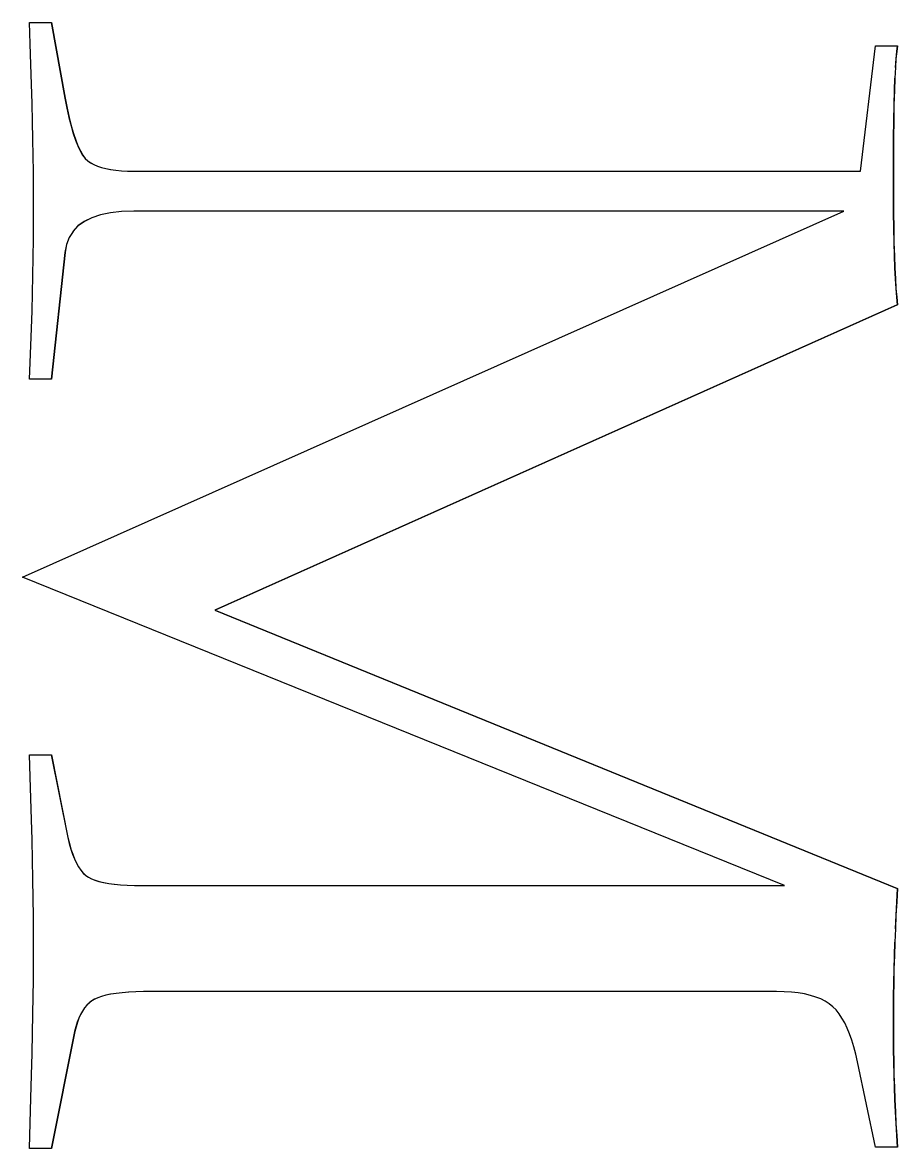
# Model space of a CAD drawing. Header units: millimetres. Extents: x -210 to 210, y -148 to 148.
# Drawn here: x -42.181 to -39.626, y 88.483 to 91.773 of the extents above; entities that cross this region are included whole.
import ezdxf

# ---------------------------------------------------------------- set-up
doc = ezdxf.new("R2010")
doc.units = ezdxf.units.MM
doc.layers.get('0').update_dxf_attribs({"lineweight": 18})

msp = doc.modelspace()

# ---------------------------------------------------------------- linework, layer by layer
at = {"color": 7, "lineweight": 30, "ltscale": 0.001607}
for p, q in [((-42.1606, 91.7733), (-42.0963, 91.7733)), ((-39.6901, 91.7049), (-39.6258, 91.7049)), ((-42.0963, 90.7314), (-42.1606, 90.7314)), ((-42.1606, 89.6332), (-42.0963, 89.6332)), ((-42.0963, 88.4827), (-42.1606, 88.4827)), ((-39.6258, 88.4868), (-39.6901, 88.4868))]:
    msp.add_line(p, q, dxfattribs=at)
at = {"color": 7, "lineweight": 30, "ltscale": 0.001562}
msp.add_line((-42.1583, 91.7108), (-42.1606, 91.7733), dxfattribs=at)
at = {"color": 7, "lineweight": 30, "ltscale": 0.005622}
for p, q in [((-42.0968, 91.7733), (-42.0567, 91.552)), ((-42.0963, 91.7733), (-42.0561, 91.552))]:
    msp.add_line(p, q, dxfattribs=at)
at = {"color": 7, "lineweight": 30, "ltscale": 0.001505}
msp.add_line((-42.1562, 91.6506), (-42.1583, 91.7108), dxfattribs=at)
at = {"color": 7, "lineweight": 30, "ltscale": 0.009218}
msp.add_line((-39.7342, 91.3388), (-39.6901, 91.7049), dxfattribs=at)
at = {"color": 7, "lineweight": 30, "ltscale": 0.000531571}
msp.add_line((-39.6286, 91.6887), (-39.6306, 91.6675), dxfattribs=at)
at = {"color": 7, "lineweight": 30, "ltscale": 0.00053158}
msp.add_line((-39.6281, 91.6887), (-39.6301, 91.6675), dxfattribs=at)
at = {"color": 7, "lineweight": 30, "ltscale": 0.000408386}
msp.add_line((-39.6263, 91.7049), (-39.6286, 91.6887), dxfattribs=at)
at = {"color": 7, "lineweight": 30, "ltscale": 0.000408373}
msp.add_line((-39.6258, 91.7049), (-39.6281, 91.6887), dxfattribs=at)
at = {"color": 7, "lineweight": 30, "ltscale": 0.001449}
msp.add_line((-42.1544, 91.5927), (-42.1562, 91.6506), dxfattribs=at)
at = {"color": 7, "lineweight": 30, "ltscale": 0.000778994}
msp.add_line((-39.6319, 91.6414), (-39.6335, 91.6103), dxfattribs=at)
at = {"color": 7, "lineweight": 30, "ltscale": 0.000655203}
for p, q in [((-39.6306, 91.6675), (-39.6324, 91.6414)), ((-39.6301, 91.6675), (-39.6319, 91.6414))]:
    msp.add_line(p, q, dxfattribs=at)
at = {"color": 7, "lineweight": 30, "ltscale": 0.000903933}
msp.add_line((-39.634, 91.6103), (-39.6353, 91.5741), dxfattribs=at)
at = {"color": 7, "lineweight": 30, "ltscale": 0.00090393}
msp.add_line((-39.6335, 91.6103), (-39.6348, 91.5741), dxfattribs=at)
at = {"color": 7, "lineweight": 30, "ltscale": 0.001392}
msp.add_line((-42.1529, 91.537), (-42.1544, 91.5927), dxfattribs=at)
at = {"color": 7, "lineweight": 30, "ltscale": 0.000747402}
msp.add_line((-42.0567, 91.552), (-42.0509, 91.5227), dxfattribs=at)
at = {"color": 7, "lineweight": 30, "ltscale": 0.000747384}
msp.add_line((-42.0561, 91.552), (-42.0504, 91.5227), dxfattribs=at)
at = {"color": 7, "lineweight": 30, "ltscale": 0.001028}
for p, q in [((-39.6353, 91.5741), (-39.6364, 91.533)), ((-39.6348, 91.5741), (-39.6359, 91.533))]:
    msp.add_line(p, q, dxfattribs=at)
at = {"color": 7, "lineweight": 30, "ltscale": 0.001336}
msp.add_line((-42.1515, 91.4836), (-42.1529, 91.537), dxfattribs=at)
at = {"color": 7, "lineweight": 30, "ltscale": 0.000688667}
for p, q in [((-42.0509, 91.5227), (-42.045, 91.4958)), ((-42.0504, 91.5227), (-42.0445, 91.4958))]:
    msp.add_line(p, q, dxfattribs=at)
at = {"color": 7, "lineweight": 30, "ltscale": 0.001153}
for p, q in [((-39.6364, 91.533), (-39.6373, 91.4869)), ((-39.6359, 91.533), (-39.6367, 91.4869))]:
    msp.add_line(p, q, dxfattribs=at)
at = {"color": 7, "lineweight": 30, "ltscale": 0.00128}
msp.add_line((-42.1504, 91.4325), (-42.1515, 91.4836), dxfattribs=at)
at = {"color": 7, "lineweight": 30, "ltscale": 0.000629622}
msp.add_line((-42.045, 91.4958), (-42.0389, 91.4713), dxfattribs=at)
at = {"color": 7, "lineweight": 30, "ltscale": 0.000629645}
msp.add_line((-42.0445, 91.4958), (-42.0384, 91.4713), dxfattribs=at)
at = {"color": 7, "lineweight": 30, "ltscale": 0.001277}
for p, q in [((-39.6373, 91.4869), (-39.6379, 91.4358)), ((-39.6367, 91.4869), (-39.6373, 91.4358))]:
    msp.add_line(p, q, dxfattribs=at)
at = {"color": 7, "lineweight": 30, "ltscale": 0.00057183}
for p, q in [((-42.0389, 91.4713), (-42.0326, 91.4494)), ((-42.0384, 91.4713), (-42.032, 91.4494))]:
    msp.add_line(p, q, dxfattribs=at)
at = {"color": 7, "lineweight": 30, "ltscale": 0.000515005}
msp.add_line((-42.0326, 91.4494), (-42.026, 91.4298), dxfattribs=at)
at = {"color": 7, "lineweight": 30, "ltscale": 0.000514975}
msp.add_line((-42.032, 91.4494), (-42.0255, 91.4298), dxfattribs=at)
at = {"color": 7, "lineweight": 30, "ltscale": 0.001223}
msp.add_line((-42.1496, 91.3835), (-42.1504, 91.4325), dxfattribs=at)
at = {"color": 7, "lineweight": 30, "ltscale": 0.000458641}
for p, q in [((-42.026, 91.4298), (-42.0193, 91.4127)), ((-42.0255, 91.4298), (-42.0188, 91.4127))]:
    msp.add_line(p, q, dxfattribs=at)
at = {"color": 7, "lineweight": 30, "ltscale": 0.000404622}
for p, q in [((-42.0193, 91.4127), (-42.0124, 91.3981)), ((-42.0188, 91.4127), (-42.0118, 91.3981))]:
    msp.add_line(p, q, dxfattribs=at)
at = {"color": 7, "lineweight": 30, "ltscale": 0.001402}
for p, q in [((-39.6379, 91.4358), (-39.6382, 91.3798)), ((-39.6373, 91.4358), (-39.6377, 91.3798))]:
    msp.add_line(p, q, dxfattribs=at)
at = {"color": 7, "lineweight": 30, "ltscale": 0.001167}
msp.add_line((-42.149, 91.3369), (-42.1496, 91.3835), dxfattribs=at)
at = {"color": 7, "lineweight": 30, "ltscale": 0.000352428}
for p, q in [((-42.0124, 91.3981), (-42.0052, 91.386)), ((-42.0118, 91.3981), (-42.0047, 91.386))]:
    msp.add_line(p, q, dxfattribs=at)
at = {"color": 7, "lineweight": 30, "ltscale": 0.000304376}
for p, q in [((-42.0052, 91.386), (-41.9979, 91.3762)), ((-42.0047, 91.386), (-41.9974, 91.3762))]:
    msp.add_line(p, q, dxfattribs=at)
at = {"color": 7, "lineweight": 30, "ltscale": 0.001527}
for p, q in [((-39.6382, 91.3798), (-39.6383, 91.3187)), ((-39.6377, 91.3798), (-39.6378, 91.3187))]:
    msp.add_line(p, q, dxfattribs=at)
at = {"color": 7, "lineweight": 30, "ltscale": 0.000261423}
for p, q in [((-41.9979, 91.3762), (-41.9904, 91.369)), ((-41.9974, 91.3762), (-41.9899, 91.369))]:
    msp.add_line(p, q, dxfattribs=at)
at = {"color": 7, "lineweight": 30, "ltscale": 0.000250432}
for p, q in [((-41.9904, 91.369), (-41.9822, 91.3633)), ((-41.9899, 91.369), (-41.9816, 91.3633))]:
    msp.add_line(p, q, dxfattribs=at)
at = {"color": 7, "lineweight": 30, "ltscale": 0.000267434}
for p, q in [((-41.9822, 91.3633), (-41.9728, 91.3581)), ((-41.9816, 91.3633), (-41.9723, 91.3581))]:
    msp.add_line(p, q, dxfattribs=at)
at = {"color": 7, "lineweight": 30, "ltscale": 0.000286837}
for p, q in [((-41.9728, 91.3581), (-41.9622, 91.3536)), ((-41.9723, 91.3581), (-41.9617, 91.3536))]:
    msp.add_line(p, q, dxfattribs=at)
at = {"color": 7, "lineweight": 30, "ltscale": 0.000308696}
for p, q in [((-41.9622, 91.3536), (-41.9505, 91.3497)), ((-41.9617, 91.3536), (-41.95, 91.3497))]:
    msp.add_line(p, q, dxfattribs=at)
at = {"color": 7, "lineweight": 30, "ltscale": 0.000332387}
for p, q in [((-41.9505, 91.3497), (-41.9376, 91.3464)), ((-41.95, 91.3497), (-41.9371, 91.3464))]:
    msp.add_line(p, q, dxfattribs=at)
at = {"color": 7, "lineweight": 30, "ltscale": 0.000357497}
for p, q in [((-41.9376, 91.3464), (-41.9236, 91.3436)), ((-41.9371, 91.3464), (-41.9231, 91.3436))]:
    msp.add_line(p, q, dxfattribs=at)
at = {"color": 7, "lineweight": 30, "ltscale": 0.00111}
msp.add_line((-42.1486, 91.2925), (-42.149, 91.3369), dxfattribs=at)
at = {"color": 7, "lineweight": 30, "ltscale": 0.000383789}
for p, q in [((-41.9236, 91.3436), (-41.9084, 91.3415)), ((-41.9231, 91.3436), (-41.9079, 91.3415))]:
    msp.add_line(p, q, dxfattribs=at)
at = {"color": 7, "lineweight": 30, "ltscale": 0.000411038}
for p, q in [((-41.9084, 91.3415), (-41.892, 91.34)), ((-41.9079, 91.3415), (-41.8915, 91.34))]:
    msp.add_line(p, q, dxfattribs=at)
at = {"color": 7, "lineweight": 30, "ltscale": 0.000438886}
for p, q in [((-41.892, 91.34), (-41.8745, 91.3391)), ((-41.8915, 91.34), (-41.874, 91.3391))]:
    msp.add_line(p, q, dxfattribs=at)
at = {"color": 7, "lineweight": 30, "ltscale": 0.000467553}
for p, q in [((-41.8745, 91.3391), (-41.8558, 91.3388)), ((-41.874, 91.3391), (-41.8553, 91.3388))]:
    msp.add_line(p, q, dxfattribs=at)
at = {"color": 7, "lineweight": 30, "ltscale": 0.053026}
msp.add_line((-41.8553, 91.3388), (-39.7342, 91.3388), dxfattribs=at)
at = {"color": 7, "lineweight": 30, "ltscale": 0.001305}
for p, q in [((-39.6383, 91.3187), (-39.6382, 91.2665)), ((-39.6378, 91.3187), (-39.6377, 91.2665)), ((-42.1486, 89.1086), (-42.149, 89.1608))]:
    msp.add_line(p, q, dxfattribs=at)
at = {"color": 7, "lineweight": 30, "ltscale": 0.001054}
msp.add_line((-42.1485, 91.2503), (-42.1486, 91.2925), dxfattribs=at)
at = {"color": 7, "lineweight": 30, "ltscale": 0.001379}
msp.add_line((-42.1486, 91.1952), (-42.1485, 91.2503), dxfattribs=at)
at = {"color": 7, "lineweight": 30, "ltscale": 0.001221}
for p, q in [((-39.6382, 91.2665), (-39.6379, 91.2176)), ((-39.6377, 91.2665), (-39.6373, 91.2176))]:
    msp.add_line(p, q, dxfattribs=at)
at = {"color": 7, "lineweight": 30, "ltscale": 0.065652}
msp.add_line((-42.1807, 90.1521), (-39.7824, 91.2222), dxfattribs=at)
at = {"color": 7, "lineweight": 30, "ltscale": 0.000738687}
for p, q in [((-41.9242, 91.2173), (-41.9532, 91.2113)), ((-41.9237, 91.2173), (-41.9526, 91.2113))]:
    msp.add_line(p, q, dxfattribs=at)
at = {"color": 7, "lineweight": 30, "ltscale": 0.000816313}
for p, q in [((-41.8918, 91.221), (-41.9242, 91.2173)), ((-41.8913, 91.221), (-41.9237, 91.2173))]:
    msp.add_line(p, q, dxfattribs=at)
at = {"color": 7, "lineweight": 30, "ltscale": 0.000900392}
for p, q in [((-41.8558, 91.2222), (-41.8918, 91.221)), ((-41.8553, 91.2222), (-41.8913, 91.221))]:
    msp.add_line(p, q, dxfattribs=at)
at = {"color": 7, "lineweight": 30, "ltscale": 0.051821}
msp.add_line((-39.7824, 91.2222), (-41.8553, 91.2222), dxfattribs=at)
at = {"color": 7, "lineweight": 30, "ltscale": 0.001136}
for p, q in [((-39.6379, 91.2176), (-39.6373, 91.1722)), ((-39.6373, 91.2176), (-39.6367, 91.1722))]:
    msp.add_line(p, q, dxfattribs=at)
at = {"color": 7, "lineweight": 30, "ltscale": 0.001361}
msp.add_line((-42.149, 91.1407), (-42.1486, 91.1952), dxfattribs=at)
at = {"color": 7, "lineweight": 30, "ltscale": 0.000565756}
for p, q in [((-42.0004, 91.192), (-42.0187, 91.1787)), ((-41.9999, 91.192), (-42.0182, 91.1787))]:
    msp.add_line(p, q, dxfattribs=at)
at = {"color": 7, "lineweight": 30, "ltscale": 0.000609977}
for p, q in [((-41.9786, 91.2028), (-42.0004, 91.192)), ((-41.978, 91.2028), (-41.9999, 91.192))]:
    msp.add_line(p, q, dxfattribs=at)
at = {"color": 7, "lineweight": 30, "ltscale": 0.000669021}
for p, q in [((-41.9532, 91.2113), (-41.9786, 91.2028)), ((-41.9526, 91.2113), (-41.978, 91.2028))]:
    msp.add_line(p, q, dxfattribs=at)
at = {"color": 7, "lineweight": 30, "ltscale": 0.000532823}
msp.add_line((-42.033, 91.163), (-42.0442, 91.1449), dxfattribs=at)
at = {"color": 7, "lineweight": 30, "ltscale": 0.000538701}
for p, q in [((-42.0187, 91.1787), (-42.0335, 91.163)), ((-42.0182, 91.1787), (-42.033, 91.163))]:
    msp.add_line(p, q, dxfattribs=at)
at = {"color": 7, "lineweight": 30, "ltscale": 0.001052}
for p, q in [((-39.6373, 91.1722), (-39.6364, 91.1301)), ((-39.6367, 91.1722), (-39.6359, 91.1301))]:
    msp.add_line(p, q, dxfattribs=at)
at = {"color": 7, "lineweight": 30, "ltscale": 0.001342}
for p, q in [((-42.1496, 91.087), (-42.149, 91.1407)), ((-42.149, 89.1608), (-42.1496, 89.2145))]:
    msp.add_line(p, q, dxfattribs=at)
at = {"color": 7, "lineweight": 30, "ltscale": 0.000582799}
msp.add_line((-42.0525, 91.1244), (-42.0567, 91.1015), dxfattribs=at)
at = {"color": 7, "lineweight": 30, "ltscale": 0.000582781}
msp.add_line((-42.052, 91.1244), (-42.0561, 91.1015), dxfattribs=at)
at = {"color": 7, "lineweight": 30, "ltscale": 0.000547794}
for p, q in [((-42.0448, 91.1449), (-42.0525, 91.1244)), ((-42.0442, 91.1449), (-42.052, 91.1244))]:
    msp.add_line(p, q, dxfattribs=at)
at = {"color": 7, "lineweight": 30, "ltscale": 0.000967784}
msp.add_line((-39.6364, 91.1301), (-39.6353, 91.0914), dxfattribs=at)
at = {"color": 7, "lineweight": 30, "ltscale": 0.000967786}
msp.add_line((-39.6359, 91.1301), (-39.6348, 91.0914), dxfattribs=at)
at = {"color": 7, "lineweight": 30, "ltscale": 0.001325}
msp.add_line((-42.1504, 91.034), (-42.1496, 91.087), dxfattribs=at)
at = {"color": 7, "lineweight": 30, "ltscale": 0.009306}
for p, q in [((-42.0567, 91.1015), (-42.0968, 90.7314)), ((-42.0561, 91.1015), (-42.0963, 90.7314))]:
    msp.add_line(p, q, dxfattribs=at)
at = {"color": 7, "lineweight": 30, "ltscale": 0.000883729}
msp.add_line((-39.6353, 91.0914), (-39.634, 91.0561), dxfattribs=at)
at = {"color": 7, "lineweight": 30, "ltscale": 0.000883726}
msp.add_line((-39.6348, 91.0914), (-39.6335, 91.0561), dxfattribs=at)
at = {"color": 7, "lineweight": 30, "ltscale": 0.000799378}
for p, q in [((-39.634, 91.0561), (-39.6324, 91.0242)), ((-39.6335, 91.0561), (-39.6319, 91.0242))]:
    msp.add_line(p, q, dxfattribs=at)
at = {"color": 7, "lineweight": 30, "ltscale": 0.001306}
msp.add_line((-42.1515, 90.9818), (-42.1504, 91.034), dxfattribs=at)
at = {"color": 7, "lineweight": 30, "ltscale": 0.000715535}
for p, q in [((-39.6324, 91.0242), (-39.6306, 90.9956)), ((-39.6319, 91.0242), (-39.6301, 90.9956))]:
    msp.add_line(p, q, dxfattribs=at)
at = {"color": 7, "lineweight": 30, "ltscale": 0.000631505}
msp.add_line((-39.6306, 90.9956), (-39.6286, 90.9704), dxfattribs=at)
at = {"color": 7, "lineweight": 30, "ltscale": 0.000631513}
msp.add_line((-39.6301, 90.9956), (-39.6281, 90.9704), dxfattribs=at)
at = {"color": 7, "lineweight": 30, "ltscale": 0.001289}
msp.add_line((-42.1529, 90.9303), (-42.1515, 90.9818), dxfattribs=at)
at = {"color": 7, "lineweight": 30, "ltscale": 0.000548115}
msp.add_line((-39.6286, 90.9704), (-39.6263, 90.9486), dxfattribs=at)
at = {"color": 7, "lineweight": 30, "ltscale": 0.000548105}
msp.add_line((-39.6281, 90.9704), (-39.6258, 90.9486), dxfattribs=at)
at = {"color": 7, "lineweight": 30, "ltscale": 0.001271}
msp.add_line((-42.1544, 90.8795), (-42.1529, 90.9303), dxfattribs=at)
at = {"color": 7, "lineweight": 30, "ltscale": 0.054586}
for p, q in [((-39.6263, 90.9486), (-41.6188, 90.0556)), ((-39.6258, 90.9486), (-41.6183, 90.0556))]:
    msp.add_line(p, q, dxfattribs=at)
at = {"color": 7, "lineweight": 30, "ltscale": 0.001253}
msp.add_line((-42.1562, 90.8294), (-42.1544, 90.8795), dxfattribs=at)
at = {"color": 7, "lineweight": 30, "ltscale": 0.001235}
msp.add_line((-42.1583, 90.78), (-42.1562, 90.8294), dxfattribs=at)
at = {"color": 7, "lineweight": 30, "ltscale": 0.001217}
msp.add_line((-42.1606, 90.7314), (-42.1583, 90.78), dxfattribs=at)
at = {"color": 7, "lineweight": 30, "ltscale": 0.060024}
msp.add_line((-39.9552, 89.2511), (-42.1807, 90.1521), dxfattribs=at)
at = {"color": 7, "lineweight": 30, "ltscale": 0.053795}
for p, q in [((-41.6188, 90.0556), (-39.6263, 89.243)), ((-41.6183, 90.0556), (-39.6258, 89.243))]:
    msp.add_line(p, q, dxfattribs=at)
at = {"color": 7, "lineweight": 30, "ltscale": 0.001611}
msp.add_line((-42.1583, 89.5688), (-42.1606, 89.6332), dxfattribs=at)
at = {"color": 7, "lineweight": 30, "ltscale": 0.006153}
for p, q in [((-42.0968, 89.6332), (-42.0486, 89.3919)), ((-42.0963, 89.6332), (-42.0481, 89.3919))]:
    msp.add_line(p, q, dxfattribs=at)
at = {"color": 7, "lineweight": 30, "ltscale": 0.001573}
msp.add_line((-42.1562, 89.5059), (-42.1583, 89.5688), dxfattribs=at)
at = {"color": 7, "lineweight": 30, "ltscale": 0.001535}
msp.add_line((-42.1544, 89.4446), (-42.1562, 89.5059), dxfattribs=at)
at = {"color": 7, "lineweight": 30, "ltscale": 0.001495}
msp.add_line((-42.1529, 89.3848), (-42.1544, 89.4446), dxfattribs=at)
at = {"color": 7, "lineweight": 30, "ltscale": 0.001458}
msp.add_line((-42.1515, 89.3265), (-42.1529, 89.3848), dxfattribs=at)
at = {"color": 7, "lineweight": 30, "ltscale": 0.000458057}
for p, q in [((-42.0486, 89.3919), (-42.0444, 89.374)), ((-42.0481, 89.3919), (-42.0439, 89.374))]:
    msp.add_line(p, q, dxfattribs=at)
at = {"color": 7, "lineweight": 30, "ltscale": 0.000427343}
for p, q in [((-42.0444, 89.374), (-42.0398, 89.3576)), ((-42.0439, 89.374), (-42.0393, 89.3576))]:
    msp.add_line(p, q, dxfattribs=at)
at = {"color": 7, "lineweight": 30, "ltscale": 0.000397239}
for p, q in [((-42.0398, 89.3576), (-42.0348, 89.3425)), ((-42.0393, 89.3576), (-42.0342, 89.3425))]:
    msp.add_line(p, q, dxfattribs=at)
at = {"color": 7, "lineweight": 30, "ltscale": 0.000368781}
for p, q in [((-42.0348, 89.3425), (-42.0293, 89.3288)), ((-42.0342, 89.3425), (-42.0288, 89.3288))]:
    msp.add_line(p, q, dxfattribs=at)
at = {"color": 7, "lineweight": 30, "ltscale": 0.001419}
msp.add_line((-42.1504, 89.2697), (-42.1515, 89.3265), dxfattribs=at)
at = {"color": 7, "lineweight": 30, "ltscale": 0.000341374}
for p, q in [((-42.0293, 89.3288), (-42.0235, 89.3164)), ((-42.0288, 89.3288), (-42.023, 89.3164))]:
    msp.add_line(p, q, dxfattribs=at)
at = {"color": 7, "lineweight": 30, "ltscale": 0.000315525}
for p, q in [((-42.0235, 89.3164), (-42.0173, 89.3055)), ((-42.023, 89.3164), (-42.0168, 89.3055))]:
    msp.add_line(p, q, dxfattribs=at)
at = {"color": 7, "lineweight": 30, "ltscale": 0.000291886}
msp.add_line((-42.0173, 89.3055), (-42.0107, 89.2958), dxfattribs=at)
at = {"color": 7, "lineweight": 30, "ltscale": 0.00029194}
msp.add_line((-42.0168, 89.3055), (-42.0101, 89.2958), dxfattribs=at)
at = {"color": 7, "lineweight": 30, "ltscale": 0.000271139}
msp.add_line((-42.0107, 89.2958), (-42.0036, 89.2876), dxfattribs=at)
at = {"color": 7, "lineweight": 30, "ltscale": 0.000271078}
msp.add_line((-42.0101, 89.2958), (-42.0031, 89.2876), dxfattribs=at)
at = {"color": 7, "lineweight": 30, "ltscale": 0.000252943}
for p, q in [((-42.0036, 89.2876), (-41.9962, 89.2807)), ((-42.0031, 89.2876), (-41.9957, 89.2807))]:
    msp.add_line(p, q, dxfattribs=at)
at = {"color": 7, "lineweight": 30, "ltscale": 0.000239479}
for p, q in [((-41.9962, 89.2807), (-41.9884, 89.2752)), ((-41.9957, 89.2807), (-41.9878, 89.2752))]:
    msp.add_line(p, q, dxfattribs=at)
at = {"color": 7, "lineweight": 30, "ltscale": 0.000248173}
for p, q in [((-41.9884, 89.2752), (-41.9796, 89.2706)), ((-41.9878, 89.2752), (-41.979, 89.2706))]:
    msp.add_line(p, q, dxfattribs=at)
at = {"color": 7, "lineweight": 30, "ltscale": 0.001381}
msp.add_line((-42.1496, 89.2145), (-42.1504, 89.2697), dxfattribs=at)
at = {"color": 7, "lineweight": 30, "ltscale": 0.000277647}
for p, q in [((-41.9796, 89.2706), (-41.9692, 89.2665)), ((-41.979, 89.2706), (-41.9687, 89.2665))]:
    msp.add_line(p, q, dxfattribs=at)
at = {"color": 7, "lineweight": 30, "ltscale": 0.000309757}
for p, q in [((-41.9692, 89.2665), (-41.9574, 89.2629)), ((-41.9687, 89.2665), (-41.9569, 89.2629))]:
    msp.add_line(p, q, dxfattribs=at)
at = {"color": 7, "lineweight": 30, "ltscale": 0.000343425}
msp.add_line((-41.9574, 89.2629), (-41.944, 89.2598), dxfattribs=at)
at = {"color": 7, "lineweight": 30, "ltscale": 0.000343518}
msp.add_line((-41.9569, 89.2629), (-41.9435, 89.2598), dxfattribs=at)
at = {"color": 7, "lineweight": 30, "ltscale": 0.000378467}
msp.add_line((-41.944, 89.2598), (-41.9291, 89.2571), dxfattribs=at)
at = {"color": 7, "lineweight": 30, "ltscale": 0.000378373}
msp.add_line((-41.9435, 89.2598), (-41.9286, 89.2571), dxfattribs=at)
at = {"color": 7, "lineweight": 30, "ltscale": 0.000414329}
for p, q in [((-41.9291, 89.2571), (-41.9127, 89.2549)), ((-41.9286, 89.2571), (-41.9122, 89.2549))]:
    msp.add_line(p, q, dxfattribs=at)
at = {"color": 7, "lineweight": 30, "ltscale": 0.000450964}
for p, q in [((-41.9127, 89.2549), (-41.8947, 89.2532)), ((-41.9122, 89.2549), (-41.8942, 89.2532))]:
    msp.add_line(p, q, dxfattribs=at)
at = {"color": 7, "lineweight": 30, "ltscale": 0.000487973}
for p, q in [((-41.8947, 89.2532), (-41.8752, 89.252)), ((-41.8942, 89.2532), (-41.8747, 89.252))]:
    msp.add_line(p, q, dxfattribs=at)
at = {"color": 7, "lineweight": 30, "ltscale": 0.00052559}
for p, q in [((-41.8752, 89.252), (-41.8542, 89.2513)), ((-41.8747, 89.252), (-41.8537, 89.2513))]:
    msp.add_line(p, q, dxfattribs=at)
at = {"color": 7, "lineweight": 30, "ltscale": 0.000563466}
for p, q in [((-41.8542, 89.2513), (-41.8317, 89.2511)), ((-41.8537, 89.2513), (-41.8312, 89.2511))]:
    msp.add_line(p, q, dxfattribs=at)
at = {"color": 7, "lineweight": 30, "ltscale": 0.0469}
msp.add_line((-41.8312, 89.2511), (-39.9552, 89.2511), dxfattribs=at)
at = {"color": 7, "lineweight": 30, "ltscale": 0.000986996}
msp.add_line((-39.6263, 89.243), (-39.6286, 89.2036), dxfattribs=at)
at = {"color": 7, "lineweight": 30, "ltscale": 0.000986991}
msp.add_line((-39.6258, 89.243), (-39.6281, 89.2036), dxfattribs=at)
at = {"color": 7, "lineweight": 30, "ltscale": 0.000987047}
msp.add_line((-39.6286, 89.2036), (-39.6306, 89.1642), dxfattribs=at)
at = {"color": 7, "lineweight": 30, "ltscale": 0.000987052}
msp.add_line((-39.6281, 89.2036), (-39.6301, 89.1642), dxfattribs=at)
at = {"color": 7, "lineweight": 30, "ltscale": 0.000986368}
for p, q in [((-39.6306, 89.1642), (-39.6324, 89.1248)), ((-39.6301, 89.1642), (-39.6319, 89.1248))]:
    msp.add_line(p, q, dxfattribs=at)
at = {"color": 7, "lineweight": 30, "ltscale": 0.001266}
msp.add_line((-42.1485, 89.058), (-42.1486, 89.1086), dxfattribs=at)
at = {"color": 7, "lineweight": 30, "ltscale": 0.000986497}
msp.add_line((-39.6319, 89.1248), (-39.6335, 89.0853), dxfattribs=at)
at = {"color": 7, "lineweight": 30, "ltscale": 0.000985898}
msp.add_line((-39.634, 89.0853), (-39.6353, 89.0459), dxfattribs=at)
at = {"color": 7, "lineweight": 30, "ltscale": 0.000985895}
msp.add_line((-39.6335, 89.0853), (-39.6348, 89.0459), dxfattribs=at)
at = {"color": 7, "lineweight": 30, "ltscale": 0.000994878}
msp.add_line((-42.1486, 89.0182), (-42.1485, 89.058), dxfattribs=at)
at = {"color": 7, "lineweight": 30, "ltscale": 0.000986087}
msp.add_line((-39.6353, 89.0459), (-39.6364, 89.0065), dxfattribs=at)
at = {"color": 7, "lineweight": 30, "ltscale": 0.00098609}
msp.add_line((-39.6348, 89.0459), (-39.6359, 89.0065), dxfattribs=at)
at = {"color": 7, "lineweight": 30, "ltscale": 0.001093}
msp.add_line((-42.149, 88.9745), (-42.1486, 89.0182), dxfattribs=at)
at = {"color": 7, "lineweight": 30, "ltscale": 0.000985564}
for p, q in [((-39.6364, 89.0065), (-39.6373, 88.9671)), ((-39.6359, 89.0065), (-39.6367, 88.9671))]:
    msp.add_line(p, q, dxfattribs=at)
at = {"color": 7, "lineweight": 30, "ltscale": 0.001192}
msp.add_line((-42.1496, 88.9268), (-42.149, 88.9745), dxfattribs=at)
at = {"color": 7, "lineweight": 30, "ltscale": 0.000985831}
for p, q in [((-39.6373, 88.9671), (-39.6379, 88.9276)), ((-39.6367, 88.9671), (-39.6373, 88.9276))]:
    msp.add_line(p, q, dxfattribs=at)
at = {"color": 7, "lineweight": 30, "ltscale": 0.00129}
msp.add_line((-42.1504, 88.8752), (-42.1496, 88.9268), dxfattribs=at)
at = {"color": 7, "lineweight": 30, "ltscale": 0.000241996}
for p, q in [((-41.9785, 88.9143), (-41.9861, 88.9083)), ((-41.9779, 88.9143), (-41.9856, 88.9083))]:
    msp.add_line(p, q, dxfattribs=at)
at = {"color": 7, "lineweight": 30, "ltscale": 0.000238642}
for p, q in [((-41.9703, 88.9192), (-41.9785, 88.9143)), ((-41.9698, 88.9192), (-41.9779, 88.9143))]:
    msp.add_line(p, q, dxfattribs=at)
at = {"color": 7, "lineweight": 30, "ltscale": 0.000254199}
for p, q in [((-41.961, 88.9234), (-41.9703, 88.9192)), ((-41.9605, 88.9234), (-41.9698, 88.9192))]:
    msp.add_line(p, q, dxfattribs=at)
at = {"color": 7, "lineweight": 30, "ltscale": 0.000288505}
msp.add_line((-41.9496, 88.9272), (-41.9605, 88.9234), dxfattribs=at)
at = {"color": 7, "lineweight": 30, "ltscale": 0.000324636}
msp.add_line((-41.937, 88.9305), (-41.9496, 88.9272), dxfattribs=at)
at = {"color": 7, "lineweight": 30, "ltscale": 0.000362299}
msp.add_line((-41.9234, 88.9334), (-41.9376, 88.9305), dxfattribs=at)
at = {"color": 7, "lineweight": 30, "ltscale": 0.000362206}
msp.add_line((-41.9228, 88.9334), (-41.937, 88.9305), dxfattribs=at)
at = {"color": 7, "lineweight": 30, "ltscale": 0.000400867}
for p, q in [((-41.9075, 88.9358), (-41.9234, 88.9334)), ((-41.907, 88.9358), (-41.9228, 88.9334))]:
    msp.add_line(p, q, dxfattribs=at)
at = {"color": 7, "lineweight": 30, "ltscale": 0.000440063}
msp.add_line((-41.89, 88.9378), (-41.9075, 88.9358), dxfattribs=at)
at = {"color": 7, "lineweight": 30, "ltscale": 0.000440158}
msp.add_line((-41.8895, 88.9378), (-41.907, 88.9358), dxfattribs=at)
at = {"color": 7, "lineweight": 30, "ltscale": 0.000480133}
msp.add_line((-41.8709, 88.9393), (-41.89, 88.9378), dxfattribs=at)
at = {"color": 7, "lineweight": 30, "ltscale": 0.000480038}
msp.add_line((-41.8704, 88.9393), (-41.8895, 88.9378), dxfattribs=at)
at = {"color": 7, "lineweight": 30, "ltscale": 0.000520478}
for p, q in [((-41.8501, 88.9404), (-41.8709, 88.9393)), ((-41.8496, 88.9404), (-41.8704, 88.9393))]:
    msp.add_line(p, q, dxfattribs=at)
at = {"color": 7, "lineweight": 30, "ltscale": 0.000561107}
for p, q in [((-41.8277, 88.9411), (-41.8501, 88.9404)), ((-41.8271, 88.9411), (-41.8496, 88.9404))]:
    msp.add_line(p, q, dxfattribs=at)
at = {"color": 7, "lineweight": 30, "ltscale": 0.000601986}
msp.add_line((-41.8036, 88.9413), (-41.8277, 88.9411), dxfattribs=at)
at = {"color": 7, "lineweight": 30, "ltscale": 0.000602082}
msp.add_line((-41.8031, 88.9413), (-41.8271, 88.9411), dxfattribs=at)
at = {"color": 7, "lineweight": 30, "ltscale": 0.045594}
msp.add_line((-39.9793, 88.9413), (-41.8031, 88.9413), dxfattribs=at)
at = {"color": 7, "lineweight": 30, "ltscale": 0.000565542}
msp.add_line((-39.9567, 88.9409), (-39.9793, 88.9413), dxfattribs=at)
at = {"color": 7, "lineweight": 30, "ltscale": 0.000532351}
msp.add_line((-39.9354, 88.9396), (-39.9567, 88.9409), dxfattribs=at)
at = {"color": 7, "lineweight": 30, "ltscale": 0.000500123}
msp.add_line((-39.9155, 88.9373), (-39.9354, 88.9396), dxfattribs=at)
at = {"color": 7, "lineweight": 30, "ltscale": 0.000469377}
msp.add_line((-39.897, 88.9343), (-39.9155, 88.9373), dxfattribs=at)
at = {"color": 7, "lineweight": 30, "ltscale": 0.000440359}
msp.add_line((-39.8799, 88.9303), (-39.897, 88.9343), dxfattribs=at)
at = {"color": 7, "lineweight": 30, "ltscale": 0.000412854}
msp.add_line((-39.8641, 88.9254), (-39.8799, 88.9303), dxfattribs=at)
at = {"color": 7, "lineweight": 30, "ltscale": 0.000388276}
msp.add_line((-39.8496, 88.9196), (-39.8641, 88.9254), dxfattribs=at)
at = {"color": 7, "lineweight": 30, "ltscale": 0.000366113}
msp.add_line((-39.8366, 88.913), (-39.8496, 88.9196), dxfattribs=at)
at = {"color": 7, "lineweight": 30, "ltscale": 0.000347495}
msp.add_line((-39.8249, 88.9055), (-39.8366, 88.913), dxfattribs=at)
at = {"color": 7, "lineweight": 30, "ltscale": 0.000985378}
for p, q in [((-39.6379, 88.9276), (-39.6382, 88.8882)), ((-39.6373, 88.9276), (-39.6377, 88.8882))]:
    msp.add_line(p, q, dxfattribs=at)
at = {"color": 7, "lineweight": 30, "ltscale": 0.000285113}
msp.add_line((-42.0054, 88.8845), (-42.011, 88.8746), dxfattribs=at)
at = {"color": 7, "lineweight": 30, "ltscale": 0.000270543}
msp.add_line((-41.9993, 88.8935), (-42.0054, 88.8845), dxfattribs=at)
at = {"color": 7, "lineweight": 30, "ltscale": 0.000258339}
for p, q in [((-41.9932, 88.9014), (-41.9999, 88.8935)), ((-41.9927, 88.9014), (-41.9993, 88.8935))]:
    msp.add_line(p, q, dxfattribs=at)
at = {"color": 7, "lineweight": 30, "ltscale": 0.000248789}
for p, q in [((-41.9861, 88.9083), (-41.9932, 88.9014)), ((-41.9856, 88.9083), (-41.9927, 88.9014))]:
    msp.add_line(p, q, dxfattribs=at)
at = {"color": 7, "lineweight": 30, "ltscale": 0.000332832}
msp.add_line((-39.8146, 88.8971), (-39.8249, 88.9055), dxfattribs=at)
at = {"color": 7, "lineweight": 30, "ltscale": 0.000335433}
msp.add_line((-39.8052, 88.8875), (-39.8146, 88.8971), dxfattribs=at)
at = {"color": 7, "lineweight": 30, "ltscale": 0.00035445}
msp.add_line((-39.7963, 88.8765), (-39.8052, 88.8875), dxfattribs=at)
at = {"color": 7, "lineweight": 30, "ltscale": 0.000985722}
for p, q in [((-39.6382, 88.8882), (-39.6383, 88.8488)), ((-39.6377, 88.8882), (-39.6378, 88.8488))]:
    msp.add_line(p, q, dxfattribs=at)
at = {"color": 7, "lineweight": 30, "ltscale": 0.001389}
msp.add_line((-42.1515, 88.8196), (-42.1504, 88.8752), dxfattribs=at)
at = {"color": 7, "lineweight": 30, "ltscale": 0.000339457}
msp.add_line((-42.0211, 88.8516), (-42.0251, 88.8387), dxfattribs=at)
at = {"color": 7, "lineweight": 30, "ltscale": 0.000339485}
msp.add_line((-42.0205, 88.8516), (-42.0245, 88.8387), dxfattribs=at)
at = {"color": 7, "lineweight": 30, "ltscale": 0.000319678}
msp.add_line((-42.0165, 88.8636), (-42.0211, 88.8516), dxfattribs=at)
at = {"color": 7, "lineweight": 30, "ltscale": 0.000319644}
msp.add_line((-42.016, 88.8636), (-42.0205, 88.8516), dxfattribs=at)
at = {"color": 7, "lineweight": 30, "ltscale": 0.000301732}
for p, q in [((-42.0115, 88.8746), (-42.0165, 88.8636)), ((-42.011, 88.8746), (-42.016, 88.8636))]:
    msp.add_line(p, q, dxfattribs=at)
at = {"color": 7, "lineweight": 30, "ltscale": 0.0003765}
msp.add_line((-39.7878, 88.864), (-39.7963, 88.8765), dxfattribs=at)
at = {"color": 7, "lineweight": 30, "ltscale": 0.000400881}
msp.add_line((-39.7799, 88.8501), (-39.7878, 88.864), dxfattribs=at)
at = {"color": 7, "lineweight": 30, "ltscale": 0.00042712}
msp.add_line((-39.7724, 88.8347), (-39.7799, 88.8501), dxfattribs=at)
at = {"color": 7, "lineweight": 30, "ltscale": 0.000959401}
for p, q in [((-39.6383, 88.8488), (-39.6382, 88.8104)), ((-39.6378, 88.8488), (-39.6377, 88.8104))]:
    msp.add_line(p, q, dxfattribs=at)
at = {"color": 7, "lineweight": 30, "ltscale": 0.001488}
msp.add_line((-42.1529, 88.7601), (-42.1515, 88.8196), dxfattribs=at)
at = {"color": 7, "lineweight": 30, "ltscale": 0.008717}
for p, q in [((-42.0285, 88.8247), (-42.0968, 88.4827)), ((-42.028, 88.8247), (-42.0963, 88.4827))]:
    msp.add_line(p, q, dxfattribs=at)
at = {"color": 7, "lineweight": 30, "ltscale": 0.000360065}
for p, q in [((-42.0251, 88.8387), (-42.0285, 88.8247)), ((-42.0245, 88.8387), (-42.028, 88.8247))]:
    msp.add_line(p, q, dxfattribs=at)
at = {"color": 7, "lineweight": 30, "ltscale": 0.000455277}
msp.add_line((-39.7654, 88.8179), (-39.7724, 88.8347), dxfattribs=at)
at = {"color": 7, "lineweight": 30, "ltscale": 0.000484379}
msp.add_line((-39.7589, 88.7997), (-39.7654, 88.8179), dxfattribs=at)
at = {"color": 7, "lineweight": 30, "ltscale": 0.000515715}
msp.add_line((-39.7529, 88.7799), (-39.7589, 88.7997), dxfattribs=at)
at = {"color": 7, "lineweight": 30, "ltscale": 0.00054655}
msp.add_line((-39.7473, 88.7588), (-39.7529, 88.7799), dxfattribs=at)
at = {"color": 7, "lineweight": 30, "ltscale": 0.000947233}
for p, q in [((-39.6382, 88.8104), (-39.6379, 88.7725)), ((-39.6377, 88.8104), (-39.6373, 88.7725))]:
    msp.add_line(p, q, dxfattribs=at)
at = {"color": 7, "lineweight": 30, "ltscale": 0.001586}
msp.add_line((-42.1544, 88.6967), (-42.1529, 88.7601), dxfattribs=at)
at = {"color": 7, "lineweight": 30, "ltscale": 0.00057933}
msp.add_line((-39.7423, 88.7362), (-39.7473, 88.7588), dxfattribs=at)
at = {"color": 7, "lineweight": 30, "ltscale": 0.000935484}
for p, q in [((-39.6379, 88.7725), (-39.6373, 88.7351)), ((-39.6373, 88.7725), (-39.6367, 88.7351))]:
    msp.add_line(p, q, dxfattribs=at)
at = {"color": 7, "lineweight": 30, "ltscale": 0.00637}
msp.add_line((-39.6901, 88.4868), (-39.7423, 88.7362), dxfattribs=at)
at = {"color": 7, "lineweight": 30, "ltscale": 0.00092359}
for p, q in [((-39.6373, 88.7351), (-39.6364, 88.6982)), ((-39.6367, 88.7351), (-39.6359, 88.6982))]:
    msp.add_line(p, q, dxfattribs=at)
at = {"color": 7, "lineweight": 30, "ltscale": 0.001685}
msp.add_line((-42.1562, 88.6293), (-42.1544, 88.6967), dxfattribs=at)
at = {"color": 7, "lineweight": 30, "ltscale": 0.000911349}
msp.add_line((-39.6364, 88.6982), (-39.6353, 88.6618), dxfattribs=at)
at = {"color": 7, "lineweight": 30, "ltscale": 0.000911352}
msp.add_line((-39.6359, 88.6982), (-39.6348, 88.6618), dxfattribs=at)
at = {"color": 7, "lineweight": 30, "ltscale": 0.00089974}
msp.add_line((-39.6353, 88.6618), (-39.634, 88.6258), dxfattribs=at)
at = {"color": 7, "lineweight": 30, "ltscale": 0.000899736}
msp.add_line((-39.6348, 88.6618), (-39.6335, 88.6258), dxfattribs=at)
at = {"color": 7, "lineweight": 30, "ltscale": 0.001784}
msp.add_line((-42.1583, 88.558), (-42.1562, 88.6293), dxfattribs=at)
at = {"color": 7, "lineweight": 30, "ltscale": 0.000887592}
for p, q in [((-39.634, 88.6258), (-39.6324, 88.5903)), ((-39.6335, 88.6258), (-39.6319, 88.5903))]:
    msp.add_line(p, q, dxfattribs=at)
at = {"color": 7, "lineweight": 30, "ltscale": 0.000876253}
for p, q in [((-39.6324, 88.5903), (-39.6306, 88.5553)), ((-39.6319, 88.5903), (-39.6301, 88.5553))]:
    msp.add_line(p, q, dxfattribs=at)
at = {"color": 7, "lineweight": 30, "ltscale": 0.001882}
msp.add_line((-42.1606, 88.4827), (-42.1583, 88.558), dxfattribs=at)
at = {"color": 7, "lineweight": 30, "ltscale": 0.000864403}
msp.add_line((-39.6306, 88.5553), (-39.6286, 88.5208), dxfattribs=at)
at = {"color": 7, "lineweight": 30, "ltscale": 0.000864409}
msp.add_line((-39.6301, 88.5553), (-39.6281, 88.5208), dxfattribs=at)
at = {"color": 7, "lineweight": 30, "ltscale": 0.00085298}
msp.add_line((-39.6286, 88.5208), (-39.6263, 88.4868), dxfattribs=at)
at = {"color": 7, "lineweight": 30, "ltscale": 0.000852974}
msp.add_line((-39.6281, 88.5208), (-39.6258, 88.4868), dxfattribs=at)

doc.saveas('drawing.dxf')
